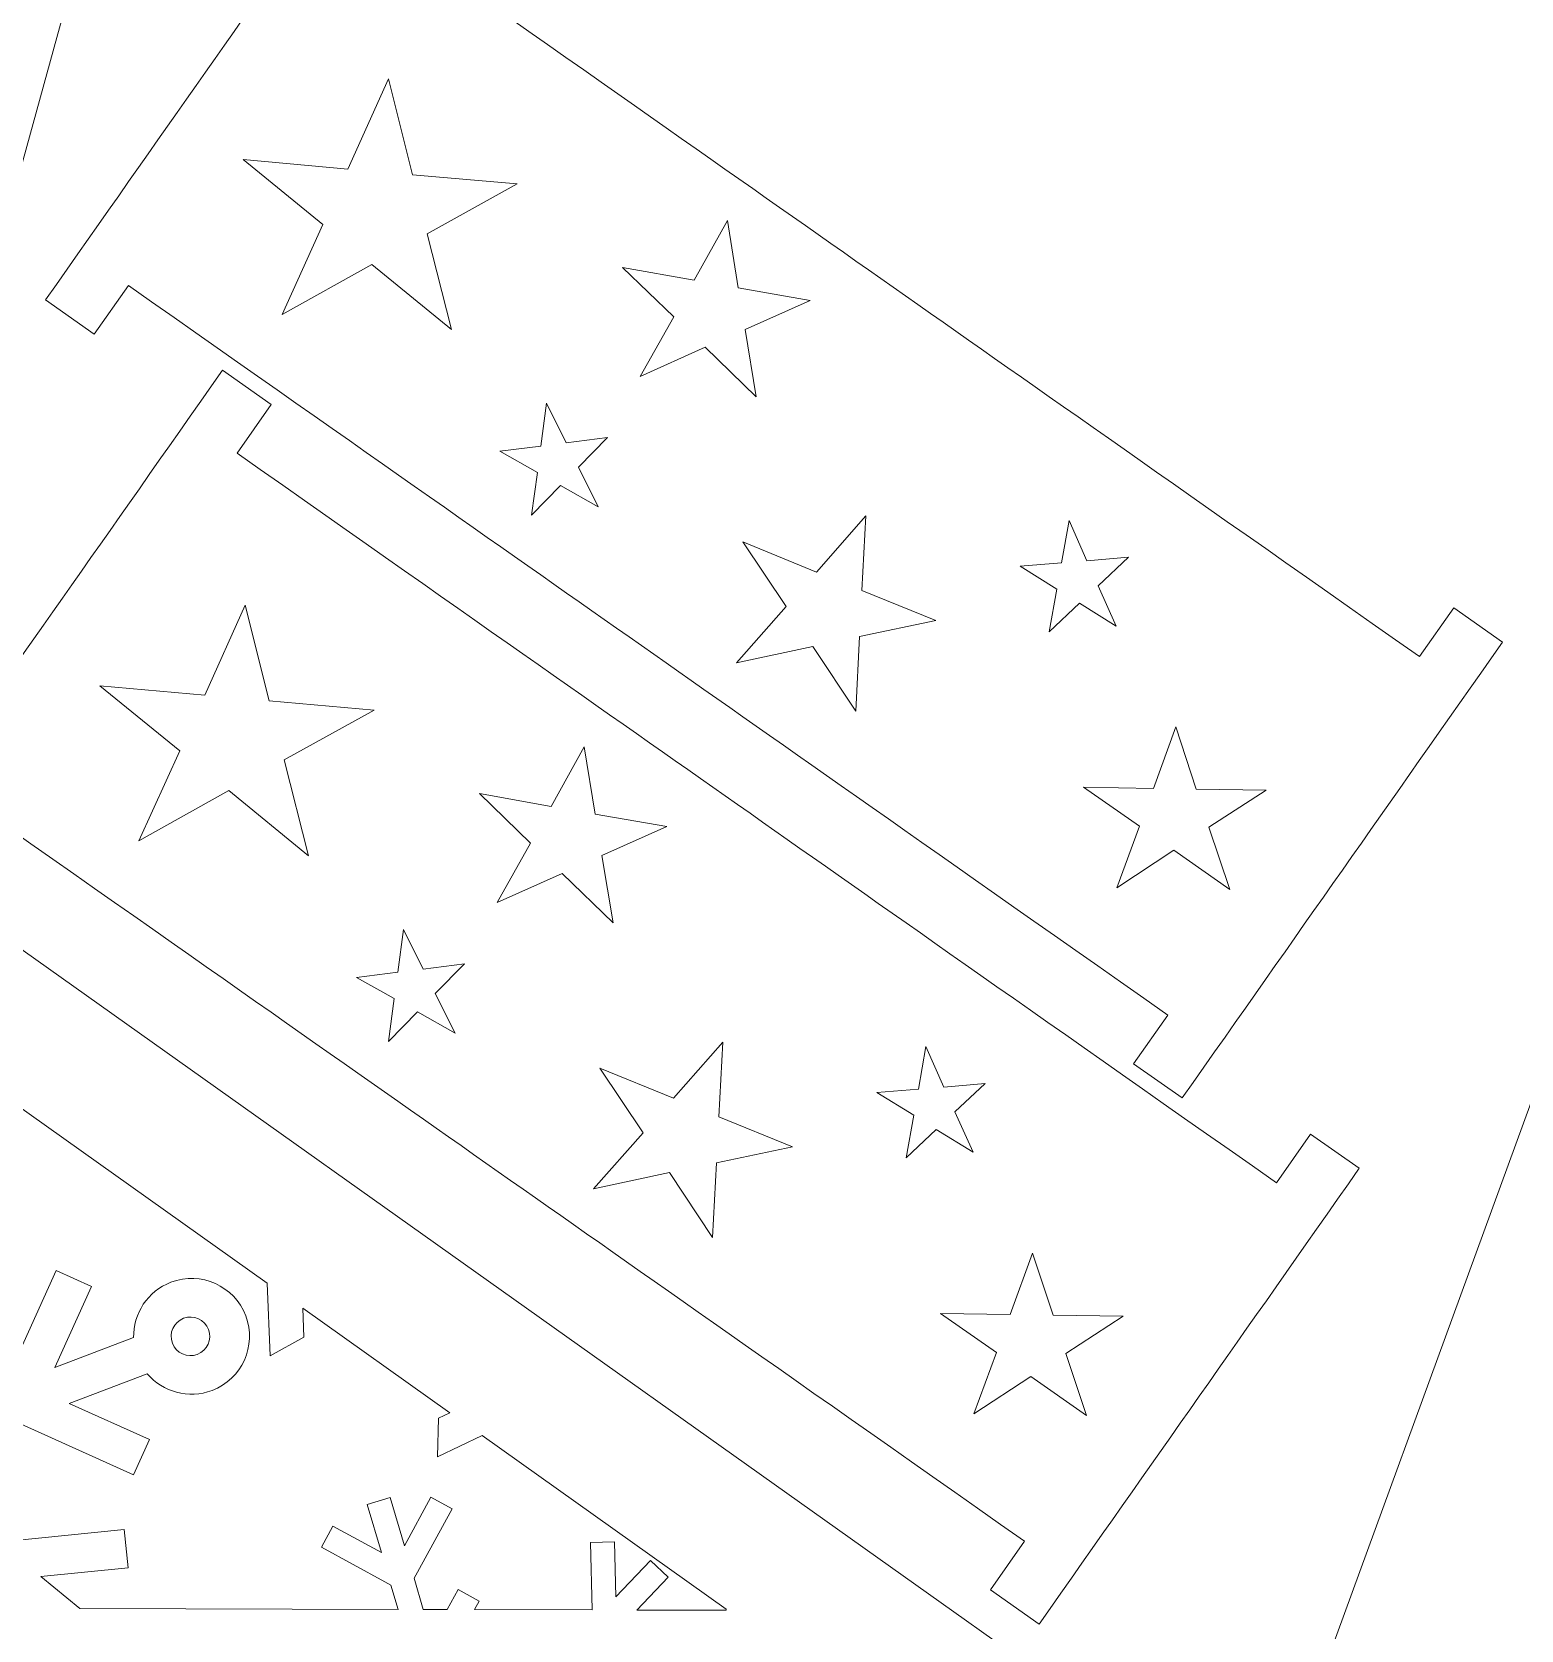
# Model space of a CAD drawing. Header units: centimetres. Extents: x -13.8 to 19.8, y -12.5 to 14.1.
# Drawn here: x 1.02 to 8.52, y 0.7 to 8.75 of the extents above; entities that cross this region are included whole.
import ezdxf

# ---------------------------------------------------------------- set-up
doc = ezdxf.new("R2010")
doc.units = ezdxf.units.CM
doc.header["$MEASUREMENT"] = 0
doc.layers.add('layer 1', color=7, linetype='Continuous')

msp = doc.modelspace()

# ---------------------------------------------------------------- linework, layer by layer
at = {"layer": 'layer 1', "color": 250, "lineweight": 9}
for points, knots in [([(-10.37782, 12.06077), (-10.37782, 12.06077), (-7.68967, 4.78115), (-7.68967, 4.78115), (-7.68967, 4.78115), (-7.68967, 4.78115), (-13.78205, 0.15455), (-13.78205, 0.15455), (-13.78205, 0.15455), (-13.78205, 0.15455), (-5.9945, 0.16316), (-5.9945, 0.16316), (-5.9945, 0.16316), (-5.9945, 0.16316), (-3.24937, -7.35804), (-3.24937, -7.35804), (-3.24937, -7.35804), (-3.24937, -7.35804), (-1.20956, 0.15915), (-1.20956, 0.15915), (-1.20956, 0.15915), (-1.20956, 0.15915), (6.57943, 0.13739), (6.57943, 0.13739), (6.57943, 0.13739), (6.57943, 0.13739), (0.05254, 4.77463), (0.05254, 4.77463), (0.05254, 4.77463), (0.05254, 4.77463), (2.05907, 12.06077), (2.05907, 12.06077), (2.05907, 12.06077), (2.05907, 12.06077), (1.83011, 12.06077), (1.83011, 12.06077), (1.83011, 12.06077), (1.83011, 12.06077), (-3.95239, 7.6312), (-3.95239, 7.6312), (-3.95239, 7.6312), (-3.95239, 7.6312), (-10.13861, 12.06077), (-10.13861, 12.06077), (-10.13861, 12.06077), (-10.13861, 12.06077), (-10.37782, 12.06077), (-10.37782, 12.06077)], [0, 0, 0, 0, 0.0769231, 0.0769231, 0.0769231, 0.0769231, 0.1538462, 0.1538462, 0.1538462, 0.1538462, 0.2307692, 0.2307692, 0.2307692, 0.2307692, 0.3076923, 0.3076923, 0.3076923, 0.3076923, 0.3846154, 0.3846154, 0.3846154, 0.3846154, 0.4615385, 0.4615385, 0.4615385, 0.4615385, 0.5384615, 0.5384615, 0.5384615, 0.5384615, 0.6153846, 0.6153846, 0.6153846, 0.6153846, 0.6923077, 0.6923077, 0.6923077, 0.6923077, 0.7692308, 0.7692308, 0.7692308, 0.7692308, 0.8461538, 0.8461538, 0.8461538, 0.8461538, 1, 1, 1, 1]), ([(8.00825, 5.60482), (8.00825, 5.60482), (8.18064, 5.85033), (8.18064, 5.85033), (8.18064, 5.85033), (8.18064, 5.85033), (8.42615, 5.67793), (8.42615, 5.67793), (8.42615, 5.67793), (7.83279, 4.8329), (7.4061, 4.22521), (6.81272, 3.38018), (6.81272, 3.38018), (6.81272, 3.38018), (6.56721, 3.55256), (6.56721, 3.55256), (6.56721, 3.55256), (6.56721, 3.55256), (6.73961, 3.79809), (6.73961, 3.79809), (6.73961, 3.79809), (4.11953, 5.63783), (4.03209, 5.69922), (1.50188, 7.47587), (1.50188, 7.47587), (1.50188, 7.47587), (1.32948, 7.23035), (1.32948, 7.23035), (1.32948, 7.23035), (1.32948, 7.23035), (1.08396, 7.40275), (1.08396, 7.40275), (1.08396, 7.40275), (1.67733, 8.24779), (2.10403, 8.85547), (2.69738, 9.70052), (2.69738, 9.70052), (2.69738, 9.70052), (2.94291, 9.52812), (2.94291, 9.52812), (2.94291, 9.52812), (2.94291, 9.52812), (2.77051, 9.2826), (2.77051, 9.2826), (2.77051, 9.2826), (5.30071, 7.50597), (5.38816, 7.44457), (8.00825, 5.60482)], [0, 0, 0, 0, 0.0769231, 0.0769231, 0.0769231, 0.0769231, 0.1538462, 0.1538462, 0.1538462, 0.1538462, 0.2307692, 0.2307692, 0.2307692, 0.2307692, 0.3076923, 0.3076923, 0.3076923, 0.3076923, 0.3846154, 0.3846154, 0.3846154, 0.3846154, 0.4615385, 0.4615385, 0.4615385, 0.4615385, 0.5384615, 0.5384615, 0.5384615, 0.5384615, 0.6153846, 0.6153846, 0.6153846, 0.6153846, 0.6923077, 0.6923077, 0.6923077, 0.6923077, 0.7692308, 0.7692308, 0.7692308, 0.7692308, 0.8461538, 0.8461538, 0.8461538, 0.8461538, 1, 1, 1, 1]), ([(2.81226, 8.5175), (2.81226, 8.5175), (2.9329, 8.03367), (2.9329, 8.03367), (2.9329, 8.03367), (2.9329, 8.03367), (3.46146, 7.9877), (3.46146, 7.9877), (3.46146, 7.9877), (3.46146, 7.9877), (3.00764, 7.73657), (3.00764, 7.73657), (3.00764, 7.73657), (3.00764, 7.73657), (3.13028, 7.25315), (3.13028, 7.25315), (3.13028, 7.25315), (3.13028, 7.25315), (2.72915, 7.58177), (2.72915, 7.58177), (2.72915, 7.58177), (2.72915, 7.58177), (2.27638, 7.32899), (2.27638, 7.32899), (2.27638, 7.32899), (2.27638, 7.32899), (2.48228, 7.78321), (2.48228, 7.78321), (2.48228, 7.78321), (2.48228, 7.78321), (2.07983, 8.11039), (2.07983, 8.11039), (2.07983, 8.11039), (2.07983, 8.11039), (2.60823, 8.0625), (2.60823, 8.0625), (2.60823, 8.0625), (2.60823, 8.0625), (2.81226, 8.5175), (2.81226, 8.5175)], [0, 0, 0, 0, 0.0909091, 0.0909091, 0.0909091, 0.0909091, 0.1818182, 0.1818182, 0.1818182, 0.1818182, 0.2727273, 0.2727273, 0.2727273, 0.2727273, 0.3636364, 0.3636364, 0.3636364, 0.3636364, 0.4545455, 0.4545455, 0.4545455, 0.4545455, 0.5454545, 0.5454545, 0.5454545, 0.5454545, 0.6363636, 0.6363636, 0.6363636, 0.6363636, 0.7272727, 0.7272727, 0.7272727, 0.7272727, 0.8181818, 0.8181818, 0.8181818, 0.8181818, 1, 1, 1, 1]), ([(4.52066, 7.80312), (4.52066, 7.80312), (4.57538, 7.46332), (4.57538, 7.46332), (4.57538, 7.46332), (4.57538, 7.46332), (4.93697, 7.40036), (4.93697, 7.40036), (4.93697, 7.40036), (4.93697, 7.40036), (4.6094, 7.25457), (4.6094, 7.25457), (4.6094, 7.25457), (4.6094, 7.25457), (4.6655, 6.91492), (4.6655, 6.91492), (4.6655, 6.91492), (4.6655, 6.91492), (4.40833, 7.16467), (4.40833, 7.16467), (4.40833, 7.16467), (4.40833, 7.16467), (4.08139, 7.01768), (4.08139, 7.01768), (4.08139, 7.01768), (4.08139, 7.01768), (4.25003, 7.31779), (4.25003, 7.31779), (4.25003, 7.31779), (4.25003, 7.31779), (3.99189, 7.56662), (3.99189, 7.56662), (3.99189, 7.56662), (3.99189, 7.56662), (4.35327, 7.50238), (4.35327, 7.50238), (4.35327, 7.50238), (4.35327, 7.50238), (4.52066, 7.80312), (4.52066, 7.80312)], [0, 0, 0, 0, 0.0909091, 0.0909091, 0.0909091, 0.0909091, 0.1818182, 0.1818182, 0.1818182, 0.1818182, 0.2727273, 0.2727273, 0.2727273, 0.2727273, 0.3636364, 0.3636364, 0.3636364, 0.3636364, 0.4545455, 0.4545455, 0.4545455, 0.4545455, 0.5454545, 0.5454545, 0.5454545, 0.5454545, 0.6363636, 0.6363636, 0.6363636, 0.6363636, 0.7272727, 0.7272727, 0.7272727, 0.7272727, 0.8181818, 0.8181818, 0.8181818, 0.8181818, 1, 1, 1, 1]), ([(15.06256, -12.19265), (15.06256, -12.19265), (15.29151, -12.19265), (15.29151, -12.19265), (15.29151, -12.19265), (15.29151, -12.19265), (13.28403, -4.90713), (13.28403, -4.90713), (13.28403, -4.90713), (13.28403, -4.90713), (19.81093, -0.26989), (19.81093, -0.26989), (19.81093, -0.26989), (19.81093, -0.26989), (12.02192, -0.29164), (12.02192, -0.29164), (12.02192, -0.29164), (12.02192, -0.29164), (9.98212, 7.22554), (9.98212, 7.22554), (9.98212, 7.22554), (9.98212, 7.22554), (7.23699, -0.29567), (7.23699, -0.29567), (7.23699, -0.29567), (7.23699, -0.29567), (-0.55056, -0.28705), (-0.55056, -0.28705), (-0.55056, -0.28705), (-0.55056, -0.28705), (5.54183, -4.91365), (5.54183, -4.91365), (5.54183, -4.91365), (5.54183, -4.91365), (2.85462, -12.19265), (2.85462, -12.19265), (2.85462, -12.19265), (2.85462, -12.19265), (3.09383, -12.19265), (3.09383, -12.19265), (3.09383, -12.19265), (3.09383, -12.19265), (9.27909, -7.7637), (9.27909, -7.7637), (9.27909, -7.7637), (9.27909, -7.7637), (15.06256, -12.19265), (15.06256, -12.19265)], [0, 0, 0, 0, 0.0769231, 0.0769231, 0.0769231, 0.0769231, 0.1538462, 0.1538462, 0.1538462, 0.1538462, 0.2307692, 0.2307692, 0.2307692, 0.2307692, 0.3076923, 0.3076923, 0.3076923, 0.3076923, 0.3846154, 0.3846154, 0.3846154, 0.3846154, 0.4615385, 0.4615385, 0.4615385, 0.4615385, 0.5384615, 0.5384615, 0.5384615, 0.5384615, 0.6153846, 0.6153846, 0.6153846, 0.6153846, 0.6923077, 0.6923077, 0.6923077, 0.6923077, 0.7692308, 0.7692308, 0.7692308, 0.7692308, 0.8461538, 0.8461538, 0.8461538, 0.8461538, 1, 1, 1, 1]), ([(7.28695, 2.95238), (7.28695, 2.95238), (7.45934, 3.19789), (7.45934, 3.19789), (7.45934, 3.19789), (7.45934, 3.19789), (7.70485, 3.02549), (7.70485, 3.02549), (7.70485, 3.02549), (7.11149, 2.18046), (6.6848, 1.57277), (6.09142, 0.72774), (6.09142, 0.72774), (6.09142, 0.72774), (5.84591, 0.90012), (5.84591, 0.90012), (5.84591, 0.90012), (5.84591, 0.90012), (6.01831, 1.14565), (6.01831, 1.14565), (6.01831, 1.14565), (3.39823, 2.98539), (3.31079, 3.04678), (0.78058, 4.82343), (0.78058, 4.82343), (0.78058, 4.82343), (0.60818, 4.57791), (0.60818, 4.57791), (0.60818, 4.57791), (0.60818, 4.57791), (0.36266, 4.75031), (0.36266, 4.75031), (0.36266, 4.75031), (0.95603, 5.59535), (1.38273, 6.20303), (1.97608, 7.04808), (1.97608, 7.04808), (1.97608, 7.04808), (2.22161, 6.87568), (2.22161, 6.87568), (2.22161, 6.87568), (2.22161, 6.87568), (2.04921, 6.63016), (2.04921, 6.63016), (2.04921, 6.63016), (4.57941, 4.85353), (4.66686, 4.79213), (7.28695, 2.95238)], [0, 0, 0, 0, 0.0769231, 0.0769231, 0.0769231, 0.0769231, 0.1538462, 0.1538462, 0.1538462, 0.1538462, 0.2307692, 0.2307692, 0.2307692, 0.2307692, 0.3076923, 0.3076923, 0.3076923, 0.3076923, 0.3846154, 0.3846154, 0.3846154, 0.3846154, 0.4615385, 0.4615385, 0.4615385, 0.4615385, 0.5384615, 0.5384615, 0.5384615, 0.5384615, 0.6153846, 0.6153846, 0.6153846, 0.6153846, 0.6923077, 0.6923077, 0.6923077, 0.6923077, 0.7692308, 0.7692308, 0.7692308, 0.7692308, 0.8461538, 0.8461538, 0.8461538, 0.8461538, 1, 1, 1, 1]), ([(3.91634, 6.70897), (3.91634, 6.70897), (3.76969, 6.55949), (3.76969, 6.55949), (3.76969, 6.55949), (3.76969, 6.55949), (3.86944, 6.35971), (3.86944, 6.35971), (3.86944, 6.35971), (3.86944, 6.35971), (3.67979, 6.46747), (3.67979, 6.46747), (3.67979, 6.46747), (3.67979, 6.46747), (3.53371, 6.31737), (3.53371, 6.31737), (3.53371, 6.31737), (3.53371, 6.31737), (3.56316, 6.53345), (3.56316, 6.53345), (3.56316, 6.53345), (3.56316, 6.53345), (3.37315, 6.64048), (3.37315, 6.64048), (3.37315, 6.64048), (3.37315, 6.64048), (3.58098, 6.66624), (3.58098, 6.66624), (3.58098, 6.66624), (3.58098, 6.66624), (3.60963, 6.8825), (3.60963, 6.8825), (3.60963, 6.8825), (3.60963, 6.8825), (3.70864, 6.68236), (3.70864, 6.68236), (3.70864, 6.68236), (3.70864, 6.68236), (3.91634, 6.70897), (3.91634, 6.70897)], [0, 0, 0, 0, 0.0909091, 0.0909091, 0.0909091, 0.0909091, 0.1818182, 0.1818182, 0.1818182, 0.1818182, 0.2727273, 0.2727273, 0.2727273, 0.2727273, 0.3636364, 0.3636364, 0.3636364, 0.3636364, 0.4545455, 0.4545455, 0.4545455, 0.4545455, 0.5454545, 0.5454545, 0.5454545, 0.5454545, 0.6363636, 0.6363636, 0.6363636, 0.6363636, 0.7272727, 0.7272727, 0.7272727, 0.7272727, 0.8181818, 0.8181818, 0.8181818, 0.8181818, 1, 1, 1, 1]), ([(5.21884, 6.31429), (5.21884, 6.31429), (5.19844, 5.93765), (5.19844, 5.93765), (5.19844, 5.93765), (5.19844, 5.93765), (5.57035, 5.7868), (5.57035, 5.7868), (5.57035, 5.7868), (5.57035, 5.7868), (5.18636, 5.70622), (5.18636, 5.70622), (5.18636, 5.70622), (5.18636, 5.70622), (5.16749, 5.32943), (5.16749, 5.32943), (5.16749, 5.32943), (5.16749, 5.32943), (4.95057, 5.65627), (4.95057, 5.65627), (4.95057, 5.65627), (4.95057, 5.65627), (4.56697, 5.57424), (4.56697, 5.57424), (4.56697, 5.57424), (4.56697, 5.57424), (4.81693, 5.85682), (4.81693, 5.85682), (4.81693, 5.85682), (4.81693, 5.85682), (4.59872, 6.18292), (4.59872, 6.18292), (4.59872, 6.18292), (4.59872, 6.18292), (4.9701, 6.03073), (4.9701, 6.03073), (4.9701, 6.03073), (4.9701, 6.03073), (5.21884, 6.31429), (5.21884, 6.31429)], [0, 0, 0, 0, 0.0909091, 0.0909091, 0.0909091, 0.0909091, 0.1818182, 0.1818182, 0.1818182, 0.1818182, 0.2727273, 0.2727273, 0.2727273, 0.2727273, 0.3636364, 0.3636364, 0.3636364, 0.3636364, 0.4545455, 0.4545455, 0.4545455, 0.4545455, 0.5454545, 0.5454545, 0.5454545, 0.5454545, 0.6363636, 0.6363636, 0.6363636, 0.6363636, 0.7272727, 0.7272727, 0.7272727, 0.7272727, 0.8181818, 0.8181818, 0.8181818, 0.8181818, 1, 1, 1, 1]), ([(6.54117, 6.1055), (6.54117, 6.1055), (6.3883, 5.96238), (6.3883, 5.96238), (6.3883, 5.96238), (6.3883, 5.96238), (6.47946, 5.75854), (6.47946, 5.75854), (6.47946, 5.75854), (6.47946, 5.75854), (6.29454, 5.87426), (6.29454, 5.87426), (6.29454, 5.87426), (6.29454, 5.87426), (6.14224, 5.73051), (6.14224, 5.73051), (6.14224, 5.73051), (6.14224, 5.73051), (6.18082, 5.94514), (6.18082, 5.94514), (6.18082, 5.94514), (6.18082, 5.94514), (5.99552, 6.06012), (5.99552, 6.06012), (5.99552, 6.06012), (5.99552, 6.06012), (6.20429, 6.07706), (6.20429, 6.07706), (6.20429, 6.07706), (6.20429, 6.07706), (6.24208, 6.2919), (6.24208, 6.2919), (6.24208, 6.2919), (6.24208, 6.2919), (6.33251, 6.08773), (6.33251, 6.08773), (6.33251, 6.08773), (6.33251, 6.08773), (6.54117, 6.1055), (6.54117, 6.1055)], [0, 0, 0, 0, 0.0909091, 0.0909091, 0.0909091, 0.0909091, 0.1818182, 0.1818182, 0.1818182, 0.1818182, 0.2727273, 0.2727273, 0.2727273, 0.2727273, 0.3636364, 0.3636364, 0.3636364, 0.3636364, 0.4545455, 0.4545455, 0.4545455, 0.4545455, 0.5454545, 0.5454545, 0.5454545, 0.5454545, 0.6363636, 0.6363636, 0.6363636, 0.6363636, 0.7272727, 0.7272727, 0.7272727, 0.7272727, 0.8181818, 0.8181818, 0.8181818, 0.8181818, 1, 1, 1, 1]), ([(2.09096, 5.86506), (2.09096, 5.86506), (2.2116, 5.38123), (2.2116, 5.38123), (2.2116, 5.38123), (2.2116, 5.38123), (2.74016, 5.33526), (2.74016, 5.33526), (2.74016, 5.33526), (2.74016, 5.33526), (2.28634, 5.08413), (2.28634, 5.08413), (2.28634, 5.08413), (2.28634, 5.08413), (2.40898, 4.60071), (2.40898, 4.60071), (2.40898, 4.60071), (2.40898, 4.60071), (2.00785, 4.92933), (2.00785, 4.92933), (2.00785, 4.92933), (2.00785, 4.92933), (1.55508, 4.67655), (1.55508, 4.67655), (1.55508, 4.67655), (1.55508, 4.67655), (1.76098, 5.13077), (1.76098, 5.13077), (1.76098, 5.13077), (1.76098, 5.13077), (1.35853, 5.45795), (1.35853, 5.45795), (1.35853, 5.45795), (1.35853, 5.45795), (1.88693, 5.41006), (1.88693, 5.41006), (1.88693, 5.41006), (1.88693, 5.41006), (2.09096, 5.86506), (2.09096, 5.86506)], [0, 0, 0, 0, 0.0909091, 0.0909091, 0.0909091, 0.0909091, 0.1818182, 0.1818182, 0.1818182, 0.1818182, 0.2727273, 0.2727273, 0.2727273, 0.2727273, 0.3636364, 0.3636364, 0.3636364, 0.3636364, 0.4545455, 0.4545455, 0.4545455, 0.4545455, 0.5454545, 0.5454545, 0.5454545, 0.5454545, 0.6363636, 0.6363636, 0.6363636, 0.6363636, 0.7272727, 0.7272727, 0.7272727, 0.7272727, 0.8181818, 0.8181818, 0.8181818, 0.8181818, 1, 1, 1, 1]), ([(6.77984, 5.25063), (6.77984, 5.25063), (6.88326, 4.93709), (6.88326, 4.93709), (6.88326, 4.93709), (6.88326, 4.93709), (7.2353, 4.9324), (7.2353, 4.9324), (7.2353, 4.9324), (7.2353, 4.9324), (6.94719, 4.74458), (6.94719, 4.74458), (6.94719, 4.74458), (6.94719, 4.74458), (7.05191, 4.43141), (7.05191, 4.43141), (7.05191, 4.43141), (7.05191, 4.43141), (6.77045, 4.62884), (6.77045, 4.62884), (6.77045, 4.62884), (6.77045, 4.62884), (6.48312, 4.43999), (6.48312, 4.43999), (6.48312, 4.43999), (6.48312, 4.43999), (6.59725, 4.74984), (6.59725, 4.74984), (6.59725, 4.74984), (6.59725, 4.74984), (6.31495, 4.94629), (6.31495, 4.94629), (6.31495, 4.94629), (6.31495, 4.94629), (6.66697, 4.94035), (6.66697, 4.94035), (6.66697, 4.94035), (6.66697, 4.94035), (6.77984, 5.25063), (6.77984, 5.25063)], [0, 0, 0, 0, 0.0909091, 0.0909091, 0.0909091, 0.0909091, 0.1818182, 0.1818182, 0.1818182, 0.1818182, 0.2727273, 0.2727273, 0.2727273, 0.2727273, 0.3636364, 0.3636364, 0.3636364, 0.3636364, 0.4545455, 0.4545455, 0.4545455, 0.4545455, 0.5454545, 0.5454545, 0.5454545, 0.5454545, 0.6363636, 0.6363636, 0.6363636, 0.6363636, 0.7272727, 0.7272727, 0.7272727, 0.7272727, 0.8181818, 0.8181818, 0.8181818, 0.8181818, 1, 1, 1, 1]), ([(3.79936, 5.15068), (3.79936, 5.15068), (3.85408, 4.81088), (3.85408, 4.81088), (3.85408, 4.81088), (3.85408, 4.81088), (4.21567, 4.74792), (4.21567, 4.74792), (4.21567, 4.74792), (4.21567, 4.74792), (3.8881, 4.60213), (3.8881, 4.60213), (3.8881, 4.60213), (3.8881, 4.60213), (3.9442, 4.26248), (3.9442, 4.26248), (3.9442, 4.26248), (3.9442, 4.26248), (3.68703, 4.51223), (3.68703, 4.51223), (3.68703, 4.51223), (3.68703, 4.51223), (3.36009, 4.36524), (3.36009, 4.36524), (3.36009, 4.36524), (3.36009, 4.36524), (3.52873, 4.66535), (3.52873, 4.66535), (3.52873, 4.66535), (3.52873, 4.66535), (3.27059, 4.91418), (3.27059, 4.91418), (3.27059, 4.91418), (3.27059, 4.91418), (3.63197, 4.84994), (3.63197, 4.84994), (3.63197, 4.84994), (3.63197, 4.84994), (3.79936, 5.15068), (3.79936, 5.15068)], [0, 0, 0, 0, 0.0909091, 0.0909091, 0.0909091, 0.0909091, 0.1818182, 0.1818182, 0.1818182, 0.1818182, 0.2727273, 0.2727273, 0.2727273, 0.2727273, 0.3636364, 0.3636364, 0.3636364, 0.3636364, 0.4545455, 0.4545455, 0.4545455, 0.4545455, 0.5454545, 0.5454545, 0.5454545, 0.5454545, 0.6363636, 0.6363636, 0.6363636, 0.6363636, 0.7272727, 0.7272727, 0.7272727, 0.7272727, 0.8181818, 0.8181818, 0.8181818, 0.8181818, 1, 1, 1, 1]), ([(3.19504, 4.05653), (3.19504, 4.05653), (3.04839, 3.90705), (3.04839, 3.90705), (3.04839, 3.90705), (3.04839, 3.90705), (3.14814, 3.70727), (3.14814, 3.70727), (3.14814, 3.70727), (3.14814, 3.70727), (2.95849, 3.81503), (2.95849, 3.81503), (2.95849, 3.81503), (2.95849, 3.81503), (2.81241, 3.66493), (2.81241, 3.66493), (2.81241, 3.66493), (2.81241, 3.66493), (2.84186, 3.88101), (2.84186, 3.88101), (2.84186, 3.88101), (2.84186, 3.88101), (2.65185, 3.98804), (2.65185, 3.98804), (2.65185, 3.98804), (2.65185, 3.98804), (2.85968, 4.0138), (2.85968, 4.0138), (2.85968, 4.0138), (2.85968, 4.0138), (2.88833, 4.23006), (2.88833, 4.23006), (2.88833, 4.23006), (2.88833, 4.23006), (2.98734, 4.02992), (2.98734, 4.02992), (2.98734, 4.02992), (2.98734, 4.02992), (3.19504, 4.05653), (3.19504, 4.05653)], [0, 0, 0, 0, 0.0909091, 0.0909091, 0.0909091, 0.0909091, 0.1818182, 0.1818182, 0.1818182, 0.1818182, 0.2727273, 0.2727273, 0.2727273, 0.2727273, 0.3636364, 0.3636364, 0.3636364, 0.3636364, 0.4545455, 0.4545455, 0.4545455, 0.4545455, 0.5454545, 0.5454545, 0.5454545, 0.5454545, 0.6363636, 0.6363636, 0.6363636, 0.6363636, 0.7272727, 0.7272727, 0.7272727, 0.7272727, 0.8181818, 0.8181818, 0.8181818, 0.8181818, 1, 1, 1, 1]), ([(4.49754, 3.66185), (4.49754, 3.66185), (4.47714, 3.28521), (4.47714, 3.28521), (4.47714, 3.28521), (4.47714, 3.28521), (4.84905, 3.13436), (4.84905, 3.13436), (4.84905, 3.13436), (4.84905, 3.13436), (4.46506, 3.05378), (4.46506, 3.05378), (4.46506, 3.05378), (4.46506, 3.05378), (4.44619, 2.67699), (4.44619, 2.67699), (4.44619, 2.67699), (4.44619, 2.67699), (4.22927, 3.00383), (4.22927, 3.00383), (4.22927, 3.00383), (4.22927, 3.00383), (3.84567, 2.9218), (3.84567, 2.9218), (3.84567, 2.9218), (3.84567, 2.9218), (4.09563, 3.20438), (4.09563, 3.20438), (4.09563, 3.20438), (4.09563, 3.20438), (3.87742, 3.53048), (3.87742, 3.53048), (3.87742, 3.53048), (3.87742, 3.53048), (4.2488, 3.37829), (4.2488, 3.37829), (4.2488, 3.37829), (4.2488, 3.37829), (4.49754, 3.66185), (4.49754, 3.66185)], [0, 0, 0, 0, 0.0909091, 0.0909091, 0.0909091, 0.0909091, 0.1818182, 0.1818182, 0.1818182, 0.1818182, 0.2727273, 0.2727273, 0.2727273, 0.2727273, 0.3636364, 0.3636364, 0.3636364, 0.3636364, 0.4545455, 0.4545455, 0.4545455, 0.4545455, 0.5454545, 0.5454545, 0.5454545, 0.5454545, 0.6363636, 0.6363636, 0.6363636, 0.6363636, 0.7272727, 0.7272727, 0.7272727, 0.7272727, 0.8181818, 0.8181818, 0.8181818, 0.8181818, 1, 1, 1, 1]), ([(5.81987, 3.45306), (5.81987, 3.45306), (5.667, 3.30994), (5.667, 3.30994), (5.667, 3.30994), (5.667, 3.30994), (5.75816, 3.1061), (5.75816, 3.1061), (5.75816, 3.1061), (5.75816, 3.1061), (5.57324, 3.22182), (5.57324, 3.22182), (5.57324, 3.22182), (5.57324, 3.22182), (5.42094, 3.07807), (5.42094, 3.07807), (5.42094, 3.07807), (5.42094, 3.07807), (5.45952, 3.2927), (5.45952, 3.2927), (5.45952, 3.2927), (5.45952, 3.2927), (5.27422, 3.40768), (5.27422, 3.40768), (5.27422, 3.40768), (5.27422, 3.40768), (5.48299, 3.42462), (5.48299, 3.42462), (5.48299, 3.42462), (5.48299, 3.42462), (5.52078, 3.63946), (5.52078, 3.63946), (5.52078, 3.63946), (5.52078, 3.63946), (5.61121, 3.43529), (5.61121, 3.43529), (5.61121, 3.43529), (5.61121, 3.43529), (5.81987, 3.45306), (5.81987, 3.45306)], [0, 0, 0, 0, 0.0909091, 0.0909091, 0.0909091, 0.0909091, 0.1818182, 0.1818182, 0.1818182, 0.1818182, 0.2727273, 0.2727273, 0.2727273, 0.2727273, 0.3636364, 0.3636364, 0.3636364, 0.3636364, 0.4545455, 0.4545455, 0.4545455, 0.4545455, 0.5454545, 0.5454545, 0.5454545, 0.5454545, 0.6363636, 0.6363636, 0.6363636, 0.6363636, 0.7272727, 0.7272727, 0.7272727, 0.7272727, 0.8181818, 0.8181818, 0.8181818, 0.8181818, 1, 1, 1, 1]), ([(0.66283, 3.54031), (0.66283, 3.54031), (2.20154, 2.44709), (2.20154, 2.44709), (2.20154, 2.44709), (2.20154, 2.44709), (2.2166, 2.08), (2.2166, 2.08), (2.2166, 2.08), (2.2166, 2.08), (2.38658, 2.17373), (2.38658, 2.17373), (2.38658, 2.17373), (2.38658, 2.17373), (2.38052, 2.31992), (2.38052, 2.31992), (2.38052, 2.31992), (2.38052, 2.31992), (3.12183, 1.79324), (3.12183, 1.79324), (3.12183, 1.79324), (3.12183, 1.79324), (3.06384, 1.76557), (3.06384, 1.76557), (3.06384, 1.76557), (3.06384, 1.76557), (3.06034, 1.57144), (3.06034, 1.57144), (3.06034, 1.57144), (3.06034, 1.57144), (3.28386, 1.67811), (3.28386, 1.67811), (3.28386, 1.67811), (3.28386, 1.67811), (4.5148, 0.80355), (4.5148, 0.80355), (4.5148, 0.80355), (4.5148, 0.80355), (4.5148, 0.79747), (4.5148, 0.79747), (4.5148, 0.79747), (4.5148, 0.79747), (4.06323, 0.79874), (4.06323, 0.79874), (4.06323, 0.79874), (4.06323, 0.79874), (4.22118, 0.96442), (4.22118, 0.96442), (4.22118, 0.96442), (4.22118, 0.96442), (4.13323, 1.04794), (4.13323, 1.04794), (4.13323, 1.04794), (4.13323, 1.04794), (3.95897, 0.86495), (3.95897, 0.86495), (3.95897, 0.86495), (3.95897, 0.86495), (3.95213, 1.14299), (3.95213, 1.14299), (3.95213, 1.14299), (3.95213, 1.14299), (3.83102, 1.13984), (3.83102, 1.13984), (3.83102, 1.13984), (3.83102, 1.13984), (3.8392, 0.79936), (3.8392, 0.79936), (3.8392, 0.79936), (3.8392, 0.79936), (3.24594, 0.80102), (3.24594, 0.80102), (3.24594, 0.80102), (3.24594, 0.80102), (3.26949, 0.84416), (3.26949, 0.84416), (3.26949, 0.84416), (3.26949, 0.84416), (3.16314, 0.90231), (3.16314, 0.90231), (3.16314, 0.90231), (3.16314, 0.90231), (3.10808, 0.8014), (3.10808, 0.8014), (3.10808, 0.8014), (3.10808, 0.8014), (2.98771, 0.80174), (2.98771, 0.80174), (2.98771, 0.80174), (2.98771, 0.80174), (2.94156, 0.9586), (2.94156, 0.9586), (2.94156, 0.9586), (2.94156, 0.9586), (2.9588, 0.98998), (2.9588, 0.98998), (2.9588, 0.98998), (2.9588, 0.98998), (3.13274, 1.30918), (3.13274, 1.30918), (3.13274, 1.30918), (3.13274, 1.30918), (3.02644, 1.36698), (3.02644, 1.36698), (3.02644, 1.36698), (3.02644, 1.36698), (2.89291, 1.12272), (2.89291, 1.12272), (2.89291, 1.12272), (2.89291, 1.12272), (2.82176, 1.36542), (2.82176, 1.36542), (2.82176, 1.36542), (2.82176, 1.36542), (2.70534, 1.3311), (2.70534, 1.3311), (2.70534, 1.3311), (2.70534, 1.3311), (2.77664, 1.08945), (2.77664, 1.08945), (2.77664, 1.08945), (2.77664, 1.08945), (2.53297, 1.22211), (2.53297, 1.22211), (2.53297, 1.22211), (2.53297, 1.22211), (2.47511, 1.11584), (2.47511, 1.11584), (2.47511, 1.11584), (2.47511, 1.11584), (2.79411, 0.94172), (2.79411, 0.94172), (2.79411, 0.94172), (2.79411, 0.94172), (2.82485, 0.92474), (2.82485, 0.92474), (2.82485, 0.92474), (2.82485, 0.92474), (2.86098, 0.80209), (2.86098, 0.80209), (2.86098, 0.80209), (2.86098, 0.80209), (1.25656, 0.80657), (1.25656, 0.80657), (1.25656, 0.80657), (1.25656, 0.80657), (1.06006, 0.96704), (1.06006, 0.96704), (1.06006, 0.96704), (1.06006, 0.96704), (1.5007, 1.01132), (1.5007, 1.01132), (1.5007, 1.01132), (1.5007, 1.01132), (1.48099, 1.20503), (1.48099, 1.20503), (1.48099, 1.20503), (1.48099, 1.20503), (0.90025, 1.14634), (0.90025, 1.14634), (0.90025, 1.14634), (0.90025, 1.14634), (0.84695, 1.14116), (0.84695, 1.14116), (0.84695, 1.14116), (0.84695, 1.14116), (0.76236, 1.21002), (0.76236, 1.21002), (0.76236, 1.21002), (0.80478, 1.28163), (0.83502, 1.3617), (0.84909, 1.44847), (0.84909, 1.44847), (0.86344, 1.5363), (0.8601, 1.62258), (0.8423, 1.70412), (0.8423, 1.70412), (0.8423, 1.70412), (0.94569, 1.74317), (0.94569, 1.74317), (0.94569, 1.74317), (0.94569, 1.74317), (0.996, 1.72037), (0.996, 1.72037), (0.996, 1.72037), (0.996, 1.72037), (1.52825, 1.48062), (1.52825, 1.48062), (1.52825, 1.48062), (1.52825, 1.48062), (1.60807, 1.65818), (1.60807, 1.65818), (1.60807, 1.65818), (1.60807, 1.65818), (1.20282, 1.84064), (1.20282, 1.84064), (1.20282, 1.84064), (1.20282, 1.84064), (1.59728, 1.99011), (1.59728, 1.99011), (1.59728, 1.99011), (1.67496, 1.89827), (1.80484, 1.86058), (1.92373, 1.90582), (1.92373, 1.90582), (2.07436, 1.96275), (2.15037, 2.13125), (2.09324, 2.28194), (2.09324, 2.28194), (2.03598, 2.4329), (1.86756, 2.50876), (1.71661, 2.4515), (1.71661, 2.4515), (1.59809, 2.40664), (1.52582, 2.29225), (1.52833, 2.17198), (1.52833, 2.17198), (1.52833, 2.17198), (1.13171, 2.02183), (1.13171, 2.02183), (1.13171, 2.02183), (1.13171, 2.02183), (1.31569, 2.43013), (1.31569, 2.43013), (1.31569, 2.43013), (1.31569, 2.43013), (1.13812, 2.51008), (1.13812, 2.51008), (1.13812, 2.51008), (1.13812, 2.51008), (0.89827, 1.97777), (0.89827, 1.97777), (0.89827, 1.97777), (0.89827, 1.97777), (0.87452, 1.92426), (0.87452, 1.92426), (0.87452, 1.92426), (0.87452, 1.92426), (0.7735, 1.88586), (0.7735, 1.88586), (0.7735, 1.88586), (0.69102, 2.03621), (0.55276, 2.15391), (0.38118, 2.20762), (0.38118, 2.20762), (0.38118, 2.20762), (0.39788, 2.30903), (0.39788, 2.30903), (0.39788, 2.30903), (0.39788, 2.30903), (0.44664, 2.3442), (0.44664, 2.3442), (0.44664, 2.3442), (0.44664, 2.3442), (0.92033, 2.68511), (0.92033, 2.68511), (0.92033, 2.68511), (0.92033, 2.68511), (0.80677, 2.84324), (0.80677, 2.84324), (0.80677, 2.84324), (0.80677, 2.84324), (0.44192, 2.58054), (0.44192, 2.58054), (0.44192, 2.58054), (0.44192, 2.58054), (0.51001, 2.99925), (0.51001, 2.99925), (0.51001, 2.99925), (0.63033, 3.01944), (0.72953, 3.1133), (0.75011, 3.24014), (0.75011, 3.24014), (0.7676, 3.34913), (0.7229, 3.45333), (0.64174, 3.5168), (0.64174, 3.5168), (0.64174, 3.5168), (0.66283, 3.54031), (0.66283, 3.54031)], [0, 0, 0, 0, 0.0140845, 0.0140845, 0.0140845, 0.0140845, 0.028169, 0.028169, 0.028169, 0.028169, 0.0422535, 0.0422535, 0.0422535, 0.0422535, 0.056338, 0.056338, 0.056338, 0.056338, 0.0704225, 0.0704225, 0.0704225, 0.0704225, 0.084507, 0.084507, 0.084507, 0.084507, 0.0985915, 0.0985915, 0.0985915, 0.0985915, 0.1126761, 0.1126761, 0.1126761, 0.1126761, 0.1267606, 0.1267606, 0.1267606, 0.1267606, 0.1408451, 0.1408451, 0.1408451, 0.1408451, 0.1549296, 0.1549296, 0.1549296, 0.1549296, 0.1690141, 0.1690141, 0.1690141, 0.1690141, 0.1830986, 0.1830986, 0.1830986, 0.1830986, 0.1971831, 0.1971831, 0.1971831, 0.1971831, 0.2112676, 0.2112676, 0.2112676, 0.2112676, 0.2253521, 0.2253521, 0.2253521, 0.2253521, 0.2394366, 0.2394366, 0.2394366, 0.2394366, 0.2535211, 0.2535211, 0.2535211, 0.2535211, 0.2676056, 0.2676056, 0.2676056, 0.2676056, 0.2816901, 0.2816901, 0.2816901, 0.2816901, 0.2957746, 0.2957746, 0.2957746, 0.2957746, 0.3098592, 0.3098592, 0.3098592, 0.3098592, 0.3239437, 0.3239437, 0.3239437, 0.3239437, 0.3380282, 0.3380282, 0.3380282, 0.3380282, 0.3521127, 0.3521127, 0.3521127, 0.3521127, 0.3661972, 0.3661972, 0.3661972, 0.3661972, 0.3802817, 0.3802817, 0.3802817, 0.3802817, 0.3943662, 0.3943662, 0.3943662, 0.3943662, 0.4084507, 0.4084507, 0.4084507, 0.4084507, 0.4225352, 0.4225352, 0.4225352, 0.4225352, 0.4366197, 0.4366197, 0.4366197, 0.4366197, 0.4507042, 0.4507042, 0.4507042, 0.4507042, 0.4647887, 0.4647887, 0.4647887, 0.4647887, 0.4788732, 0.4788732, 0.4788732, 0.4788732, 0.4929577, 0.4929577, 0.4929577, 0.4929577, 0.5070423, 0.5070423, 0.5070423, 0.5070423, 0.5211268, 0.5211268, 0.5211268, 0.5211268, 0.5352113, 0.5352113, 0.5352113, 0.5352113, 0.5492958, 0.5492958, 0.5492958, 0.5492958, 0.5633803, 0.5633803, 0.5633803, 0.5633803, 0.5774648, 0.5774648, 0.5774648, 0.5774648, 0.5915493, 0.5915493, 0.5915493, 0.5915493, 0.6056338, 0.6056338, 0.6056338, 0.6056338, 0.6197183, 0.6197183, 0.6197183, 0.6197183, 0.6338028, 0.6338028, 0.6338028, 0.6338028, 0.6478873, 0.6478873, 0.6478873, 0.6478873, 0.6619718, 0.6619718, 0.6619718, 0.6619718, 0.6760563, 0.6760563, 0.6760563, 0.6760563, 0.6901408, 0.6901408, 0.6901408, 0.6901408, 0.7042254, 0.7042254, 0.7042254, 0.7042254, 0.7183099, 0.7183099, 0.7183099, 0.7183099, 0.7323944, 0.7323944, 0.7323944, 0.7323944, 0.7464789, 0.7464789, 0.7464789, 0.7464789, 0.7605634, 0.7605634, 0.7605634, 0.7605634, 0.7746479, 0.7746479, 0.7746479, 0.7746479, 0.7887324, 0.7887324, 0.7887324, 0.7887324, 0.8028169, 0.8028169, 0.8028169, 0.8028169, 0.8169014, 0.8169014, 0.8169014, 0.8169014, 0.8309859, 0.8309859, 0.8309859, 0.8309859, 0.8450704, 0.8450704, 0.8450704, 0.8450704, 0.8591549, 0.8591549, 0.8591549, 0.8591549, 0.8732394, 0.8732394, 0.8732394, 0.8732394, 0.8873239, 0.8873239, 0.8873239, 0.8873239, 0.9014085, 0.9014085, 0.9014085, 0.9014085, 0.915493, 0.915493, 0.915493, 0.915493, 0.9295775, 0.9295775, 0.9295775, 0.9295775, 0.943662, 0.943662, 0.943662, 0.943662, 0.9577465, 0.9577465, 0.9577465, 0.9577465, 0.971831, 0.971831, 0.971831, 0.971831, 1, 1, 1, 1]), ([(6.05854, 2.59819), (6.05854, 2.59819), (6.16196, 2.28465), (6.16196, 2.28465), (6.16196, 2.28465), (6.16196, 2.28465), (6.514, 2.27996), (6.514, 2.27996), (6.514, 2.27996), (6.514, 2.27996), (6.22589, 2.09214), (6.22589, 2.09214), (6.22589, 2.09214), (6.22589, 2.09214), (6.33061, 1.77897), (6.33061, 1.77897), (6.33061, 1.77897), (6.33061, 1.77897), (6.04915, 1.9764), (6.04915, 1.9764), (6.04915, 1.9764), (6.04915, 1.9764), (5.76182, 1.78755), (5.76182, 1.78755), (5.76182, 1.78755), (5.76182, 1.78755), (5.87595, 2.0974), (5.87595, 2.0974), (5.87595, 2.0974), (5.87595, 2.0974), (5.59365, 2.29385), (5.59365, 2.29385), (5.59365, 2.29385), (5.59365, 2.29385), (5.94567, 2.28791), (5.94567, 2.28791), (5.94567, 2.28791), (5.94567, 2.28791), (6.05854, 2.59819), (6.05854, 2.59819)], [0, 0, 0, 0, 0.0909091, 0.0909091, 0.0909091, 0.0909091, 0.1818182, 0.1818182, 0.1818182, 0.1818182, 0.2727273, 0.2727273, 0.2727273, 0.2727273, 0.3636364, 0.3636364, 0.3636364, 0.3636364, 0.4545455, 0.4545455, 0.4545455, 0.4545455, 0.5454545, 0.5454545, 0.5454545, 0.5454545, 0.6363636, 0.6363636, 0.6363636, 0.6363636, 0.7272727, 0.7272727, 0.7272727, 0.7272727, 0.8181818, 0.8181818, 0.8181818, 0.8181818, 1, 1, 1, 1]), ([(1.78018, 2.26942), (1.83027, 2.28835), (1.88645, 2.26314), (1.90554, 2.21279), (1.90554, 2.21279), (1.92465, 2.16253), (1.89942, 2.1065), (1.84913, 2.08757), (1.84913, 2.08757), (1.7989, 2.0685), (1.74265, 2.09363), (1.72351, 2.14406), (1.72351, 2.14406), (1.7045, 2.1943), (1.72988, 2.25049), (1.78018, 2.26942)], [0, 0, 0, 0, 0.2, 0.2, 0.2, 0.2, 0.4, 0.4, 0.4, 0.4, 0.6, 0.6, 0.6, 0.6, 1, 1, 1, 1])]:
    msp.add_open_spline(points, degree=3, knots=knots, dxfattribs=at)

doc.saveas('drawing.dxf')
